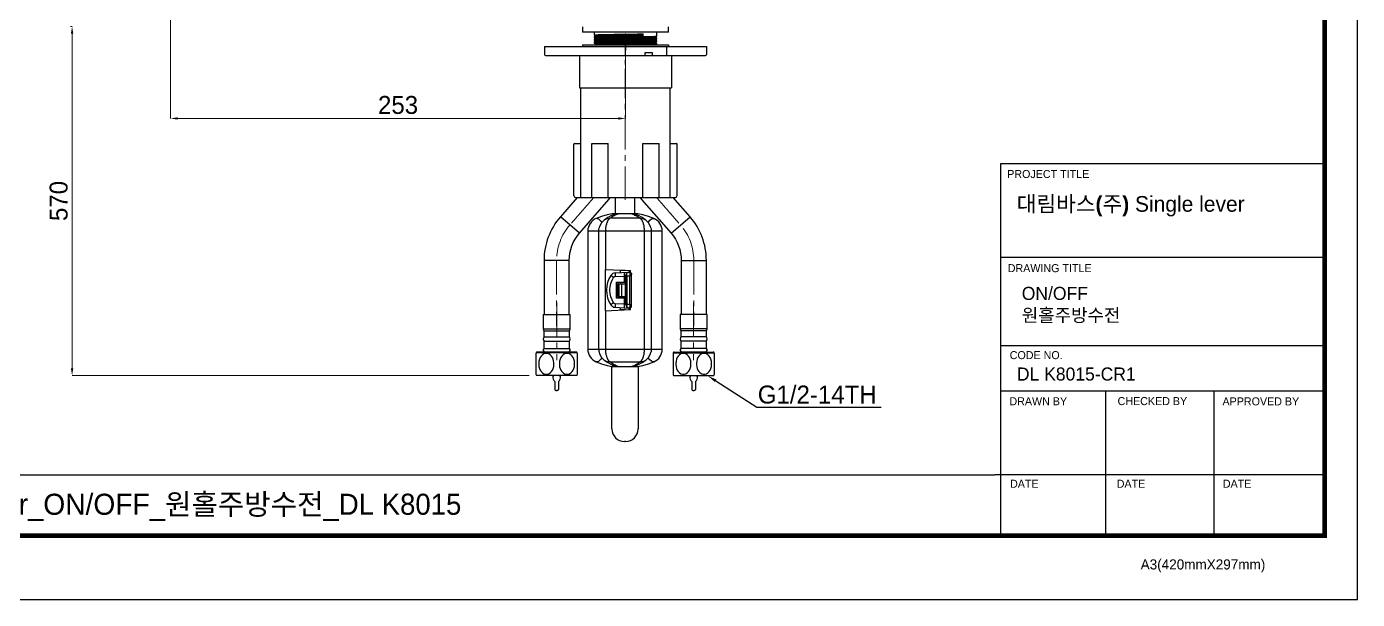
# Model space of a CAD drawing. Extents: x 0 to 1128, y 0 to 827.
# Drawn here: x 388 to 1128, y 0 to 319 of the extents above; entities that cross this region are included whole.
import ezdxf
from ezdxf import colors
from ezdxf.entities.mleader import LeaderData, LeaderLine
from ezdxf.math import Vec2, Vec3

# ---------------------------------------------------------------- set-up
doc = ezdxf.new("R2010")
doc.units = 0
doc.header["$LTSCALE"] = 10
doc.header["$MEASUREMENT"] = 0
doc.header["$PDMODE"] = 3
doc.header["$PDSIZE"] = -10
doc.linetypes.add('CENTER', pattern=[2, 1.25, -0.25, 0.25, -0.25])
doc.linetypes.add('CENTER2', pattern=[28.575, 19.05, -3.175, 3.175, -3.175])
doc.layers.get('0').update_dxf_attribs({"linetype": 'CONTINUOUS'})
doc.layers.get('DEFPOINTS').update_dxf_attribs({"linetype": 'CONTINUOUS'})
for name, color, linetype in [('1', 7, 'CONTINUOUS'), ('DEF_LAYER_ASSEM_MEMBER', 7, 'CONTINUOUS'), ('Layer3', 2, 'CONTINUOUS')]:
    doc.layers.add(name, color=color, linetype=linetype)
doc.layers.add('Cneter', color=1, linetype='CENTER2', lineweight=13)
doc.layers.add('외형선', color=3, linetype='CONTINUOUS', lineweight=35)
doc.styles.add('Daelim Dimension', font='')
doc.styles.get("Standard").update_dxf_attribs({"font": ''})
doc.styles.get('Daelim Dimension').set_extended_font_data('나눔고딕')
doc.styles.get('Standard').set_extended_font_data('GulimChe')
doc.dimstyles.new('DEFAULT', dxfattribs={"dimscale": 2, "dimtxt": 2, "dimasz": 2, "dimexe": 0, "dimexo": 2, "dimgap": 1, "dimtad": 1, "dimdec": 0, "dimzin": 9, "dimdsep": 46, "dimtxsty": 'Daelim Dimension', "dimcen": 0.5, "dimclrd": 5, "dimclre": 5, "dimclrt": 256, "dimadec": 1, "dimazin": 0, "dimtfac": 1, "dimtdec": 0, "dimtix": 1, "dimtmove": 0, "dimatfit": 3, "dimfxl": 1, "dimtolj": 1, "dimtzin": 1, "dimlwd": 9, "dimlwe": 9, "dimarcsym": 0})

# ---------------------------------------------------------------- blocks, each defined once
blk = doc.blocks.new('*D18')
at = {"color": 5, "lineweight": 9, "ltscale": 0.5, "transparency": 16777216}
for p, q in [((468.27, 573.87), (468.27, 267.65)), ((721.29, 314.85), (721.29, 267.65)), ((472.27, 267.65), (717.29, 267.65))]:
    blk.add_line(p, q, dxfattribs=at)
at = {"color": 5, "ltscale": 0.5, "transparency": 16777216}
for points in [[(472.27, 268.32), (472.27, 266.98), (468.27, 267.65)], [(717.29, 268.32), (717.29, 266.98), (721.29, 267.65)]]:
    blk.add_solid(points, dxfattribs=at)
at = {"layer": 'DEFPOINTS', "color": 0, "ltscale": 0.5, "transparency": 16777216}
for p in [(468.27, 577.87), (721.29, 318.85), (721.29, 267.65)]:
    blk.add_point(p, dxfattribs=at)
at = {"color": 7, "ltscale": 0.5, "transparency": 16777216, "insert": (594.78, 275.1), "char_height": 10, "attachment_point": 5, "style": 'Daelim Dimension'}
blk.add_mtext('\\A1;253', dxfattribs=at)
blk = doc.blocks.new('*D14')
at = {"color": 5, "lineweight": 9, "ltscale": 0.5, "transparency": 16777216}
for p, q in [((412.52, 318.85), (413.46, 318.85)), ((413.46, 314.85), (413.46, 128.59)), ((667.76, 124.59), (413.46, 124.59))]:
    blk.add_line(p, q, dxfattribs=at)
at = {"color": 5, "ltscale": 0.5, "transparency": 16777216}
for points in [[(412.79, 314.85), (414.13, 314.85), (413.46, 318.85)], [(412.79, 128.59), (414.13, 128.59), (413.46, 124.59)]]:
    blk.add_solid(points, dxfattribs=at)
at = {"layer": 'DEFPOINTS', "color": 0, "ltscale": 0.5, "transparency": 16777216}
for p in [(416.52, 318.85), (413.46, 124.59), (671.76, 124.59)]:
    blk.add_point(p, dxfattribs=at)
at = {"color": 7, "ltscale": 0.5, "transparency": 16777216, "insert": (406.03, 221.72), "char_height": 10, "attachment_point": 5, "rotation": 90, "style": 'Daelim Dimension'}
blk.add_mtext('\\A1;570', dxfattribs=at)

msp = doc.modelspace()

# ---------------------------------------------------------------- linework, layer by layer
at = {"color": 0}
for p, q in [((676.29, 307.68), (766.29, 307.68)), ((736.29, 304.18), (732.09, 304.18)), ((732.09, 304.18), (732.09, 302.68)), ((736.29, 302.68), (736.29, 304.18)), ((744.29, 302.68), (744.29, 307.68)), ((676.79, 302.68), (765.79, 302.68)), ((702.61, 223.68), (702.61, 253.68)), ((711.7, 223.68), (711.7, 253.68)), ((730.87, 223.68), (730.87, 253.68)), ((739.97, 223.68), (739.97, 253.68))]:
    msp.add_line(p, q, dxfattribs=at)
at = {"color": 5, "ltscale": 40}
for p, q in [((1110.15, 242.36), (929.8, 242.36)), ((1110.15, 190.24), (929.8, 190.24)), ((1110.15, 190.24), (929.8, 190.24)), ((1110.15, 141.2), (929.8, 141.2)), ((1110.15, 141.2), (929.8, 141.2)), ((1110.15, 115.91), (929.8, 115.91)), ((1110.15, 115.91), (929.8, 115.91)), ((988.38, 115.91), (988.38, 35.4)), ((1048.5, 115.91), (1048.5, 35.4)), ((1110.15, 69.4), (926.95, 69.4)), ((1110.15, 69.4), (931.21, 69.4)), ((1110.15, 35.4), (955.59, 35.4))]:
    msp.add_line(p, q, dxfattribs=at)
at = {"color": 5, "ltscale": 0.5}
msp.add_line((929.8, 242.36), (929.8, 34.31), dxfattribs=at)
at = {"ltscale": 0.5}
msp.add_line((713.72, 129.61), (728.32, 129.61), dxfattribs=at)
at = {"color": 7, "linetype": 'Continuous'}
for p, q in [((680.81, 124.19), (681.01, 124.19)), ((682.01, 121.19), (682.01, 116.79)), ((684.01, 121.19), (684.01, 116.79)), ((685.21, 124.19), (685.01, 124.19)), ((757.03, 124.19), (757.23, 124.19)), ((758.23, 121.19), (758.23, 116.79)), ((760.23, 121.19), (760.23, 116.79)), ((761.43, 124.19), (761.23, 124.19)), ((682.61, 116.19), (683.01, 116.19)), ((683.41, 116.19), (683.01, 116.19)), ((758.83, 116.19), (759.23, 116.19)), ((759.63, 116.19), (759.23, 116.19))]:
    msp.add_line(p, q, dxfattribs=at)
at = {"color": 5}
msp.add_line((18.14, 69.28), (926.74, 69.28), dxfattribs=at)
at = {"ltscale": 0.5}
msp.add_lwpolyline([(0, 0), (1128.4, 0), (1128.4, 826.8), (0, 826.8)], close=True, dxfattribs=at)
at = {"color": 5, "linetype": 'ByBlock', "lineweight": 200, "const_width": 2.6}
msp.add_lwpolyline([(18.14, 35.4), (1110.14, 35.4), (1110.14, 807.6), (18.14, 807.6)], close=True, dxfattribs=at)
at = {"color": 7, "linetype": 'Continuous'}
for centre, radius, start, end in [((685.16, 124.19), 4.35, 180, 223.60282), ((681.01, 124.59), 0.4, 270, 0), ((680.86, 124.19), 4.35, 316.39718, 0), ((685.01, 124.59), 0.4, 180, 270), ((761.38, 124.19), 4.35, 180, 223.60282), ((757.23, 124.59), 0.4, 270, 0), ((757.08, 124.19), 4.35, 316.39718, 0), ((761.23, 124.59), 0.4, 180, 270), ((682.61, 116.79), 0.6, 180, 270), ((683.41, 116.79), 0.6, 270, 0), ((758.83, 116.79), 0.6, 180, 270), ((759.63, 116.79), 0.6, 270, 0)]:
    msp.add_arc(centre, radius, start, end, dxfattribs=at)
at = {"layer": '1', "color": 7, "linetype": 'Continuous'}
for p, q in [((697.29, 318.68), (697.29, 315.68)), ((745.29, 315.68), (745.29, 318.68)), ((721.29, 315.68), (697.29, 315.68)), ((703.79, 315.68), (703.79, 314.18)), ((703.79, 312.93), (703.79, 312.68)), ((703.79, 311.43), (703.79, 311.18)), ((704.54, 313.75), (704.54, 313.36)), ((704.54, 312.25), (704.54, 311.86)), ((745.29, 315.68), (721.29, 315.68)), ((730.78, 314.27), (730.78, 313.88)), ((731.2, 313.44), (731.2, 314.7)), ((738.04, 312.61), (738.04, 313)), ((738.04, 311.11), (738.04, 311.5)), ((738.79, 313.43), (738.79, 315.68)), ((738.79, 311.93), (738.79, 312.18)), ((703.79, 309.93), (703.79, 309.68)), ((704.54, 310.75), (704.54, 310.36)), ((704.54, 309.25), (704.54, 308.86)), ((738.04, 309.61), (738.04, 310)), ((738.79, 310.43), (738.79, 310.68)), ((738.79, 308.93), (738.79, 309.18)), ((694.42, 223.68), (685.06, 212.91)), ((695.63, 203.73), (711.99, 222.56)), ((730.25, 222.56), (746.61, 203.73)), ((757.18, 212.91), (747.82, 223.68)), ((695.63, 203.73), (685.06, 212.91)), ((746.61, 203.73), (757.18, 212.91)), ((675.98, 188.64), (675.98, 158.64)), ((689.98, 188.64), (675.98, 188.64)), ((689.98, 158.64), (689.98, 188.64)), ((752.26, 188.64), (752.26, 158.64)), ((752.26, 188.64), (766.26, 188.64)), ((766.26, 158.64), (766.26, 188.64)), ((675.53, 158.64), (675.53, 150.64)), ((675.53, 158.64), (690.53, 158.64)), ((690.53, 150.64), (690.53, 158.64)), ((751.71, 158.64), (751.71, 150.64)), ((766.71, 158.64), (751.71, 158.64)), ((766.71, 150.64), (766.71, 158.64)), ((675.53, 150.64), (690.53, 150.64)), ((675.96, 149.4), (675.96, 146.06)), ((675.96, 149.4), (690.09, 149.4)), ((690.09, 146.06), (690.09, 149.4)), ((766.71, 150.64), (751.71, 150.64)), ((752.15, 149.4), (752.15, 146.06)), ((766.28, 149.4), (752.15, 149.4)), ((766.28, 146.06), (766.28, 149.4)), ((675.96, 146.06), (690.09, 146.06)), ((675.96, 143.68), (675.96, 139.71)), ((675.96, 143.68), (690.09, 143.68)), ((690.09, 139.71), (690.09, 143.68)), ((766.28, 146.06), (752.15, 146.06)), ((752.15, 143.68), (752.15, 139.71)), ((766.28, 143.68), (752.15, 143.68)), ((766.28, 139.71), (766.28, 143.68)), ((694.38, 137.27), (671.63, 137.27)), ((683.01, 137.59), (672.1, 137.59)), ((675.96, 139.71), (690.09, 139.71)), ((676.53, 137.64), (689.53, 137.64)), ((693.91, 137.59), (683.01, 137.59)), ((747.86, 137.27), (770.61, 137.27)), ((748.33, 137.59), (759.23, 137.59)), ((766.28, 139.71), (752.15, 139.71)), ((765.71, 137.64), (752.71, 137.64)), ((759.23, 137.59), (770.14, 137.59)), ((713.72, 94.88), (713.72, 129.61)), ((728.32, 129.61), (728.32, 94.88)), ((683.01, 124.59), (671.76, 124.59)), ((694.26, 124.59), (683.01, 124.59)), ((747.98, 124.59), (759.23, 124.59)), ((759.23, 124.59), (770.48, 124.59)), ((721.32, 87.88), (720.72, 87.88))]:
    msp.add_line(p, q, dxfattribs=at)
at = {"layer": '1'}
for p, q in [((728.21, 214.6), (713.83, 214.6)), ((726.99, 214.6), (715.05, 214.6))]:
    msp.add_line(p, q, dxfattribs=at)
at = {"layer": '1', "color": 7, "linetype": 'Continuous'}
for centre, radius, start, end in [((678.79, 251.43), 44, 319.00001, 320.90273), ((763.45, 251.43), 44, 219.09726, 220.99999), ((712.98, 188.64), 37, 138.99998, 180), ((729.26, 188.64), 37, 0, 41.00002), ((677.52, 150.64), 2, 180, 218.45077), ((688.53, 150.64), 2, 321.54923, 0), ((753.71, 150.64), 2, 180, 218.45077), ((764.72, 150.64), 2, 321.54923, 0), ((677.38, 144.87), 1.85, 139.99401, 220.00599), ((688.67, 144.87), 1.85, 319.99401, 40.00599), ((753.57, 144.87), 1.85, 139.99401, 220.00599), ((764.86, 144.87), 1.85, 319.99401, 40.00599), ((688.03, 131.09), 17.53, 159.36571, 160.68573), ((672.1, 137.09), 0.5, 90, 159.36571), ((676.7, 138.8), 1.17, 129.09309, 261.51508), ((689.35, 138.8), 1.17, 278.48492, 50.90691), ((693.91, 137.09), 0.5, 20.63429, 90), ((677.98, 131.09), 17.53, 19.30964, 20.63429), ((764.26, 131.09), 17.53, 159.36571, 160.68573), ((748.33, 137.09), 0.5, 90, 159.36571), ((752.89, 138.8), 1.17, 129.09309, 261.51508), ((765.54, 138.8), 1.17, 278.48492, 50.90691), ((770.14, 137.09), 0.5, 20.63429, 90), ((754.21, 131.09), 17.53, 19.30964, 20.63429), ((688.03, 131.09), 17.53, 199.44217, 201.76991), ((677.98, 131.09), 17.53, 338.23009, 340.55042), ((764.26, 131.09), 17.53, 199.44217, 201.76991), ((754.21, 131.09), 17.53, 338.23009, 340.55042), ((720.72, 94.88), 7, 180, 270), ((721.32, 94.88), 7, 270, 0)]:
    msp.add_arc(centre, radius, start, end, dxfattribs=at)
at = {"layer": '1', "color": 7, "linetype": 'Continuous', "extrusion": (0, 0, -1)}
for centre, start, end in [((-712.98, 188.64), 0, 41.00002), ((-729.26, 188.64), 138.99998, 180)]:
    msp.add_arc(centre, 23, start, end, dxfattribs=at)
at = {"layer": '1', "color": 7, "linetype": 'Continuous'}
for points, knots in [([(703.79, 314.18), (703.79, 314.22), (704.56, 314.26), (707.62, 314.35), (710.01, 314.39), (715.63, 314.48), (718.91, 314.52), (725.36, 314.61), (728.52, 314.66), (731.2, 314.7)], [0, 0, 0, 0, 0.236184, 0.236184, 0.490789, 0.490789, 0.745395, 0.745395, 1, 1, 1, 1]), ([(731.2, 313.44), (728.62, 313.4), (725.58, 313.36), (719.37, 313.27), (716.23, 313.23), (710.67, 313.15), (708.26, 313.1), (704.9, 313.02), (703.93, 312.98), (703.79, 312.93), (703.79, 312.93), (703.79, 312.93)], [0, 0, 0, 0, 0.245089, 0.245089, 0.490178, 0.490178, 0.735267, 0.735267, 0.980356, 0.980356, 1, 1, 1, 1]), ([(703.79, 312.68), (703.79, 312.69), (703.86, 312.71), (704.5, 312.76), (705.89, 312.81), (710.1, 312.89), (712.9, 312.94), (719.02, 313.03), (722.38, 313.07), (728.66, 313.16), (731.55, 313.2), (736.06, 313.29), (737.67, 313.34), (738.64, 313.4), (738.78, 313.41), (738.78, 313.43)], [0, 0, 0, 0, 0.049526, 0.049526, 0.225793, 0.225793, 0.40206, 0.40206, 0.578326, 0.578326, 0.754593, 0.754593, 0.93086, 0.93086, 1, 1, 1, 1]), ([(738.79, 312.17), (738.79, 312.17), (738.79, 312.17), (738.74, 312.13), (737.86, 312.09), (734.6, 312), (732.26, 311.96), (726.8, 311.88), (723.65, 311.83), (717.42, 311.75), (714.37, 311.7), (709.17, 311.62), (707.01, 311.58), (704.42, 311.5), (703.79, 311.46), (703.79, 311.43)], [0, 0, 0, 0, 0.004068, 0.004068, 0.17366, 0.17366, 0.343252, 0.343252, 0.512845, 0.512845, 0.682437, 0.682437, 0.852029, 0.852029, 1, 1, 1, 1]), ([(703.79, 311.18), (703.79, 311.21), (704.15, 311.24), (705.96, 311.31), (707.92, 311.35), (713, 311.44), (716.11, 311.49), (722.5, 311.57), (725.81, 311.62), (731.68, 311.71), (734.19, 311.75), (737.71, 311.84), (738.71, 311.88), (738.79, 311.93), (738.79, 311.93), (738.79, 311.93)], [0, 0, 0, 0, 0.112199, 0.112199, 0.288343, 0.288343, 0.464487, 0.464487, 0.640631, 0.640631, 0.816775, 0.816775, 0.992919, 0.992919, 1, 1, 1, 1]), ([(730.78, 314.27), (728.19, 314.22), (725.14, 314.18), (718.86, 314.09), (715.73, 314.04), (710.32, 313.96), (708.04, 313.91), (705.24, 313.83), (704.54, 313.79), (704.54, 313.75)], [0, 0, 0, 0, 0.256964, 0.256964, 0.513928, 0.513928, 0.770893, 0.770893, 1, 1, 1, 1]), ([(704.54, 313.36), (704.61, 313.4), (705.37, 313.44), (708.23, 313.52), (710.51, 313.57), (715.92, 313.66), (719.02, 313.7), (725.19, 313.79), (728.22, 313.83), (730.78, 313.88)], [0, 0, 0, 0, 0.228763, 0.228763, 0.485842, 0.485842, 0.742921, 0.742921, 1, 1, 1, 1]), ([(738.03, 312.99), (738, 312.97), (737.8, 312.95), (736.58, 312.89), (734.88, 312.84), (730.29, 312.76), (727.35, 312.71), (721.24, 312.62), (717.99, 312.58), (712.2, 312.49), (709.65, 312.44), (705.94, 312.36), (704.82, 312.31), (704.55, 312.26), (704.54, 312.25), (704.54, 312.25)], [0, 0, 0, 0, 0.079498, 0.079498, 0.258673, 0.258673, 0.437847, 0.437847, 0.617022, 0.617022, 0.796197, 0.796197, 0.975372, 0.975372, 1, 1, 1, 1]), ([(704.54, 311.86), (704.55, 311.87), (704.64, 311.89), (705.32, 311.94), (706.71, 311.99), (710.78, 312.08), (713.48, 312.12), (719.39, 312.21), (722.57, 312.25), (728.54, 312.34), (731.31, 312.38), (735.54, 312.47), (737.04, 312.51), (737.92, 312.57), (738.04, 312.59), (738.04, 312.61)], [0, 0, 0, 0, 0.050017, 0.050017, 0.226727, 0.226727, 0.403436, 0.403436, 0.580145, 0.580145, 0.756855, 0.756855, 0.933564, 0.933564, 1, 1, 1, 1]), ([(738.03, 311.49), (738.02, 311.48), (737.97, 311.48), (737.47, 311.42), (736.17, 311.38), (732.17, 311.29), (729.51, 311.24), (723.55, 311.16), (720.32, 311.11), (714.29, 311.02), (711.45, 310.98), (707.11, 310.89), (705.58, 310.84), (704.66, 310.78), (704.54, 310.77), (704.54, 310.75)], [0, 0, 0, 0, 0.037208, 0.037208, 0.215983, 0.215983, 0.394757, 0.394757, 0.573532, 0.573532, 0.752307, 0.752307, 0.931081, 0.931081, 1, 1, 1, 1]), ([(704.54, 310.36), (704.58, 310.39), (704.98, 310.42), (706.87, 310.49), (708.84, 310.54), (713.78, 310.62), (716.75, 310.67), (722.94, 310.76), (726.07, 310.8), (731.56, 310.89), (733.95, 310.93), (737.16, 311.02), (738.03, 311.06), (738.04, 311.11)], [0, 0, 0, 0, 0.116526, 0.116526, 0.293362, 0.293362, 0.470199, 0.470199, 0.647035, 0.647035, 0.823872, 0.823872, 1, 1, 1, 1]), ([(738.78, 310.68), (738.78, 310.67), (738.74, 310.66), (738.26, 310.6), (737.04, 310.56), (733.22, 310.48), (730.65, 310.43), (724.85, 310.35), (721.64, 310.31), (715.52, 310.22), (712.6, 310.18), (707.75, 310.09), (705.91, 310.05), (704.15, 309.98), (703.79, 309.95), (703.79, 309.92)], [0, 0, 0, 0, 0.039621, 0.039621, 0.209323, 0.209323, 0.379025, 0.379025, 0.548727, 0.548727, 0.718429, 0.718429, 0.888131, 0.888131, 1, 1, 1, 1]), ([(703.79, 309.68), (703.79, 309.72), (704.68, 309.77), (708.02, 309.86), (710.46, 309.9), (716.22, 309.99), (719.53, 310.03), (725.93, 310.12), (729.07, 310.17), (734.29, 310.25), (736.33, 310.3), (738.35, 310.37), (738.78, 310.4), (738.78, 310.43)], [0, 0, 0, 0, 0.174032, 0.174032, 0.350183, 0.350183, 0.526333, 0.526333, 0.702484, 0.702484, 0.878634, 0.878634, 1, 1, 1, 1]), ([(738.03, 309.99), (737.96, 309.95), (737.07, 309.91), (733.88, 309.82), (731.48, 309.78), (725.86, 309.69), (722.69, 309.64), (716.49, 309.56), (713.46, 309.51), (708.56, 309.42), (706.64, 309.38), (704.88, 309.3), (704.53, 309.28), (704.54, 309.25)], [0, 0, 0, 0, 0.169838, 0.169838, 0.34886, 0.34886, 0.527882, 0.527882, 0.706904, 0.706904, 0.885926, 0.885926, 1, 1, 1, 1]), ([(704.54, 308.86), (704.55, 308.87), (704.55, 308.87), (704.67, 308.91), (705.65, 308.95), (709.07, 309.04), (711.52, 309.09), (717.12, 309.18), (720.26, 309.22), (726.42, 309.31), (729.36, 309.35), (734.15, 309.44), (736.02, 309.48), (737.71, 309.55), (738.03, 309.58), (738.04, 309.61)], [0, 0, 0, 0, 0.003559, 0.003559, 0.180766, 0.180766, 0.357974, 0.357974, 0.535181, 0.535181, 0.712388, 0.712388, 0.889595, 0.889595, 1, 1, 1, 1]), ([(738.79, 309.17), (738.79, 309.16), (738.62, 309.14), (737.56, 309.08), (736, 309.03), (731.67, 308.95), (728.91, 308.91), (722.91, 308.82), (719.67, 308.78), (715.29, 308.72), (713.95, 308.7), (712.69, 308.68)], [0, 0, 0, 0, 0.11462, 0.11462, 0.37008, 0.37008, 0.62554, 0.62554, 0.880999, 0.880999, 1, 1, 1, 1]), ([(729.81, 308.68), (731.45, 308.7), (732.94, 308.73), (736.41, 308.8), (737.89, 308.84), (738.68, 308.9), (738.78, 308.92), (738.78, 308.93)], [0, 0, 0, 0, 0.304283, 0.304283, 0.826723, 0.826723, 1, 1, 1, 1]), ([(671.51, 136.93), (671.51, 136.93), (671.51, 136.15), (671.51, 133.92), (671.51, 132.5), (671.51, 129.69), (671.51, 128.28), (671.51, 126.04), (671.51, 125.26), (671.51, 125.26)], [0, 0, 0, 0, 0.249926, 0.249926, 0.499951, 0.499951, 0.749975, 0.749975, 1, 1, 1, 1]), ([(673.45, 128.53), (672.98, 129.83), (672.89, 131.28), (673.45, 134.02), (674.1, 135.29), (676.1, 136.93), (677.44, 137.15), (679.71, 136.12), (680.59, 134.97), (681.52, 132.38), (681.62, 130.9), (681.07, 128.17), (680.41, 126.89), (678.42, 125.26), (677.07, 125.03), (674.79, 126.07), (673.92, 127.22), (673.45, 128.53)], [0, 0, 0, 0, 0.125, 0.125, 0.25, 0.25, 0.375, 0.375, 0.5, 0.5, 0.625, 0.625, 0.75, 0.75, 0.875, 0.875, 1, 1, 1, 1]), ([(692.56, 128.53), (692.09, 127.22), (691.23, 126.09), (688.98, 125.04), (687.64, 125.24), (685.62, 126.86), (684.96, 128.14), (684.39, 130.87), (684.48, 132.35), (685.4, 134.93), (686.27, 136.08), (688.51, 137.14), (689.88, 136.94), (691.88, 135.33), (692.55, 134.05), (693.12, 131.29), (693.03, 129.83), (692.56, 128.53)], [0, 0, 0, 0, 0.125, 0.125, 0.25, 0.25, 0.375, 0.375, 0.5, 0.5, 0.625, 0.625, 0.75, 0.75, 0.875, 0.875, 1, 1, 1, 1]), ([(694.51, 125.26), (694.51, 125.26), (694.51, 126.04), (694.51, 128.26), (694.51, 129.68), (694.51, 132.49), (694.51, 133.9), (694.51, 136.12), (694.51, 136.92), (694.51, 136.93), (694.51, 136.93), (694.51, 136.93)], [0, 0, 0, 0, 0.24996, 0.24996, 0.499921, 0.499921, 0.749881, 0.749881, 0.999842, 0.999842, 1, 1, 1, 1]), ([(747.73, 136.93), (747.73, 136.93), (747.73, 136.15), (747.73, 133.92), (747.73, 132.5), (747.73, 129.69), (747.73, 128.28), (747.73, 126.04), (747.73, 125.26), (747.73, 125.26)], [0, 0, 0, 0, 0.249926, 0.249926, 0.499951, 0.499951, 0.749975, 0.749975, 1, 1, 1, 1]), ([(749.68, 128.53), (749.21, 129.83), (749.12, 131.28), (749.68, 134.02), (750.33, 135.29), (752.33, 136.93), (753.67, 137.15), (755.94, 136.12), (756.82, 134.97), (757.75, 132.38), (757.85, 130.9), (757.3, 128.17), (756.63, 126.89), (754.64, 125.26), (753.3, 125.03), (751.02, 126.07), (750.15, 127.22), (749.68, 128.53)], [0, 0, 0, 0, 0.125, 0.125, 0.25, 0.25, 0.375, 0.375, 0.5, 0.5, 0.625, 0.625, 0.75, 0.75, 0.875, 0.875, 1, 1, 1, 1]), ([(768.79, 128.53), (768.32, 127.22), (767.46, 126.09), (765.21, 125.04), (763.87, 125.24), (761.85, 126.86), (761.19, 128.14), (760.62, 130.87), (760.71, 132.35), (761.63, 134.93), (762.5, 136.08), (764.74, 137.14), (766.11, 136.94), (768.11, 135.33), (768.78, 134.05), (769.35, 131.29), (769.26, 129.83), (768.79, 128.53)], [0, 0, 0, 0, 0.125, 0.125, 0.25, 0.25, 0.375, 0.375, 0.5, 0.5, 0.625, 0.625, 0.75, 0.75, 0.875, 0.875, 1, 1, 1, 1]), ([(770.73, 125.26), (770.73, 125.26), (770.73, 126.04), (770.73, 128.26), (770.73, 129.68), (770.73, 132.49), (770.73, 133.9), (770.73, 136.12), (770.73, 136.92), (770.73, 136.93), (770.73, 136.93), (770.73, 136.93)], [0, 0, 0, 0, 0.24996, 0.24996, 0.499921, 0.499921, 0.749881, 0.749881, 0.999842, 0.999842, 1, 1, 1, 1])]:
    msp.add_open_spline(points, degree=3, knots=knots, dxfattribs=at)
for points, degree in [([(703.79, 314.18), (704.16, 313.96), (704.54, 313.75)], 2), ([(704.55, 313.37), (704.17, 313.15), (703.79, 312.93)], 2), ([(703.79, 312.68), (704.16, 312.46), (704.54, 312.25)], 2), ([(704.55, 311.87), (704.17, 311.65), (703.79, 311.43)], 2), ([(703.79, 311.18), (704.16, 310.96), (704.54, 310.75)], 2), ([(730.78, 314.27), (731.2, 314.7)], 1), ([(731.2, 313.44), (730.78, 313.88)], 1), ([(738.03, 312.99), (738.41, 313.21), (738.79, 313.43)], 2), ([(738.03, 311.49), (738.41, 311.71), (738.79, 311.93)], 2), ([(738.79, 312.18), (738.41, 312.39), (738.04, 312.61)], 2), ([(738.79, 310.68), (738.41, 310.89), (738.04, 311.11)], 2), ([(704.55, 310.37), (704.17, 310.15), (703.79, 309.93)], 2), ([(703.79, 309.68), (704.16, 309.46), (704.54, 309.25)], 2), ([(704.55, 308.87), (704.39, 308.77), (704.22, 308.68)], 2), ([(738.03, 309.99), (738.41, 310.21), (738.79, 310.43)], 2), ([(738.79, 309.18), (738.41, 309.39), (738.04, 309.61)], 2), ([(738.35, 308.68), (738.57, 308.8), (738.79, 308.93)], 2)]:
    msp.add_open_spline(points, degree=degree, dxfattribs=at)
at = {"layer": '1', "color": 7, "linetype": 'Continuous', "lineweight": -3}
for points in [[(715.79, 214.6), (715.79, 223.68)], [(726.45, 214.6), (726.45, 223.68)]]:
    msp.add_open_spline(points, degree=1, dxfattribs=at)
at = {"layer": 'Cneter', "color": 1, "lineweight": 5, "ltscale": 0.1}
for centre, start, end in [((712.98, 188.64), 138.99998, 180), ((729.26, 188.64), 0, 41.00002)]:
    msp.add_arc(centre, 30, start, end, dxfattribs=at)
for points, knots in [([(721.02, 222.38), (721.02, 227.38), (721.02, 289.86)], [0, 0, 0.074101, 1, 1]), ([(683.03, 165.14), (683.03, 160.14), (683.03, 133.21)], [0, 0, 0.156596, 1, 1]), ([(759.21, 165.14), (759.21, 160.14), (759.21, 133.21)], [0, 0, 0.156596, 1, 1])]:
    msp.add_open_spline(points, degree=1, knots=knots, dxfattribs=at)
for points in [[(703.69, 223.68), (690.33, 208.31)], [(738.55, 223.68), (751.91, 208.31)], [(682.98, 188.65), (682.98, 152.14)], [(759.26, 188.64), (759.26, 152.14)]]:
    msp.add_open_spline(points, degree=1, dxfattribs=at)
at = {"layer": 'DEF_LAYER_ASSEM_MEMBER', "color": 7, "linetype": 'Continuous', "lineweight": -3}
for p, q in [((708.02, 213.14), (705.03, 212.03)), ((709.34, 211.02), (707.91, 209.57)), ((711.43, 212.46), (709.34, 211.02)), ((713.58, 213.59), (711.43, 212.46)), ((715.64, 214.39), (713.58, 213.59)), ((716, 214.48), (715.64, 214.39)), ((728.46, 213.59), (726.39, 214.39)), ((726.78, 214.24), (727.3, 214.45)), ((730.96, 214.02), (728.21, 214.6)), ((730.6, 212.46), (728.46, 213.59)), ((732.69, 211.02), (730.6, 212.46)), ((734.13, 209.56), (732.69, 211.02)), ((700.34, 205.01), (700.34, 139.21)), ((706.39, 139.21), (706.39, 205.01)), ((735.64, 205.01), (735.64, 139.21)), ((741.69, 139.21), (741.69, 205.01)), ((710.06, 183.68), (724.02, 182.95)), ((710.06, 183.68), (710.06, 160.54)), ((715.51, 181.68), (722.91, 182.06)), ((718.52, 181.83), (718.52, 183.24)), ((721.02, 183.11), (718.52, 182.98)), ((723.14, 182.02), (722.91, 182.06)), ((723.34, 181.86), (723.14, 182.02)), ((723.52, 181.61), (723.34, 181.86)), ((723.52, 181.56), (723.52, 182.98)), ((723.67, 181.62), (723.52, 181.61)), ((723.79, 181.62), (723.67, 181.62)), ((724.02, 181.56), (724.02, 182.95)), ((724.02, 181.89), (724.15, 181.84)), ((724.71, 180.98), (724.72, 180.83)), ((724.72, 163.39), (724.72, 180.83)), ((716.3, 176.51), (721.3, 176.51)), ((716.3, 167.71), (716.3, 176.51)), ((716.8, 175.61), (721.02, 175.61)), ((716.8, 168.61), (716.8, 175.61)), ((717.3, 175.61), (717.3, 176.51)), ((718.52, 176.51), (718.52, 175.61)), ((721.02, 176.51), (721.02, 167.71)), ((721.3, 167.71), (721.3, 176.51)), ((721.3, 167.71), (716.3, 167.71)), ((716.8, 168.61), (721.02, 168.61)), ((717.3, 167.71), (717.3, 168.61)), ((718.52, 168.61), (718.52, 167.71)), ((724.71, 163.24), (724.72, 163.39)), ((710.06, 160.54), (724.02, 161.27)), ((715.51, 162.55), (722.91, 162.16)), ((718.52, 160.98), (718.52, 162.39)), ((721.02, 161.11), (718.52, 161.24)), ((722.91, 162.16), (723.14, 162.2)), ((723.52, 161.24), (723.52, 162.66)), ((723.52, 162.61), (723.68, 162.6)), ((723.9, 162.62), (724.02, 162.66)), ((724.02, 161.27), (724.02, 162.66)), ((724.02, 162.33), (724.15, 162.38)), ((707.9, 134.66), (709.34, 133.2)), ((732.69, 133.2), (734.13, 134.65)), ((709.34, 133.2), (711.43, 131.76)), ((711.07, 130.2), (713.83, 129.62)), ((711.43, 131.76), (713.58, 130.63)), ((713.58, 130.63), (715.64, 129.83)), ((714.3, 129.65), (713.96, 129.61)), ((713.96, 129.61), (728.07, 129.61)), ((714.73, 129.78), (714.3, 129.65)), ((715.25, 129.98), (714.73, 129.78)), ((726.39, 129.83), (728.46, 130.63)), ((727.73, 129.65), (728.07, 129.61)), ((728.07, 129.61), (728.21, 129.62)), ((728.46, 130.63), (730.6, 131.76)), ((730.6, 131.76), (732.69, 133.2))]:
    msp.add_line(p, q, dxfattribs=at)
at = {"layer": 'DEF_LAYER_ASSEM_MEMBER', "color": 9, "linetype": 'Continuous', "lineweight": -3}
for p, q in [((705.34, 212.09), (705.59, 212.06)), ((709.34, 211.02), (709.68, 211.26)), ((729.44, 212.09), (712.59, 212.09)), ((716.68, 214.42), (717.22, 214.61)), ((725.96, 214.17), (726.53, 213.91)), ((726.53, 213.91), (727.51, 213.39)), ((730.28, 212.03), (731.37, 211.75)), ((741.69, 205.01), (700.34, 205.01)), ((710.15, 205.01), (710.15, 183.68)), ((731.89, 139.21), (731.89, 205.01)), ((715.5, 179.68), (720.73, 179.95)), ((720.73, 176.51), (720.73, 179.95)), ((722.08, 180.02), (721.5, 180.02)), ((721.5, 164.2), (721.5, 180.02)), ((722.08, 180.02), (722.07, 180.1)), ((722.08, 180.02), (723.72, 180.1)), ((722.08, 180.02), (722.08, 164.2)), ((723.68, 181.62), (723.69, 180.94)), ((723.69, 180.94), (723.72, 180.1)), ((724.72, 180.1), (723.72, 180.1)), ((723.72, 164.12), (723.72, 180.1)), ((717.3, 175.61), (717.3, 168.61)), ((717.69, 168.61), (717.69, 175.61)), ((719.1, 175.61), (719.1, 168.61)), ((720.73, 164.27), (715.5, 164.54)), ((720.73, 164.27), (720.73, 167.71)), ((721.5, 164.2), (722.08, 164.2)), ((722.07, 164.12), (722.08, 164.2)), ((723.72, 164.12), (722.08, 164.2)), ((723.72, 164.12), (723.68, 162.67)), ((723.72, 164.12), (724.72, 164.12)), ((710.15, 160.54), (710.15, 139.21)), ((723.68, 162.67), (723.68, 162.6)), ((700.34, 139.21), (741.69, 139.21)), ((711.75, 132.19), (710.66, 132.47)), ((712.59, 132.13), (729.44, 132.13)), ((732.69, 133.2), (732.35, 132.96))]:
    msp.add_line(p, q, dxfattribs=at)
for points in [[(705.03, 212.03), (705.16, 212.07), (705.34, 212.09)], [(705.59, 212.06), (705.88, 211.96), (706.23, 211.77), (706.63, 211.47)], [(706.63, 211.47), (707.09, 211.03), (707.6, 210.45), (708.15, 209.71)], [(709.68, 211.26), (710.66, 211.75), (711.75, 212.03)], [(710.53, 208.34), (710.43, 207.87), (710.34, 207.39), (710.26, 206.84), (710.2, 206.28), (710.16, 205.65), (710.15, 205.01)], [(712.59, 212.09), (712.49, 212.01), (712.39, 211.92), (712.28, 211.82), (712.18, 211.71), (712.07, 211.59), (711.96, 211.46), (711.85, 211.32), (711.73, 211.16), (711.61, 210.99), (711.5, 210.8), (711.37, 210.58), (711.25, 210.35), (711.13, 210.08), (711.01, 209.81), (710.88, 209.48), (710.76, 209.14), (710.64, 208.75), (710.53, 208.34)], [(711.75, 212.03), (712.03, 212.06), (712.31, 212.08), (712.59, 212.09)], [(712.59, 212.09), (713.27, 212.59), (713.9, 213.01)], [(713.9, 213.01), (714.49, 213.37), (715.06, 213.69), (715.61, 213.96)], [(715.61, 213.96), (716.14, 214.2), (716.68, 214.42)], [(724.81, 214.61), (725.38, 214.41), (725.96, 214.17)], [(727.51, 213.39), (728.48, 212.78), (729.44, 212.09)], [(729.44, 212.09), (729.73, 212.08), (730.01, 212.06), (730.28, 212.03)], [(731.27, 209.14), (731.15, 209.48), (731.03, 209.8), (730.91, 210.08), (730.78, 210.34), (730.66, 210.57), (730.54, 210.79), (730.42, 210.98), (730.31, 211.16), (730.19, 211.31), (730.08, 211.46), (729.97, 211.59), (729.86, 211.71), (729.76, 211.81), (729.65, 211.91), (729.55, 212), (729.44, 212.09)], [(731.89, 205.01), (731.87, 205.65), (731.83, 206.28), (731.77, 206.84), (731.69, 207.39), (731.6, 207.87), (731.5, 208.34), (731.39, 208.75), (731.27, 209.14)], [(731.37, 211.75), (732.35, 211.26), (732.69, 211.02)], [(733.88, 209.71), (734.88, 210.97), (735.73, 211.72), (736.41, 212.05), (736.94, 212.05), (737.01, 212.03)], [(714.71, 164.99), (713.8, 166.64), (713.13, 168.4), (712.72, 170.24), (712.59, 172.12), (712.73, 173.99), (713.14, 175.83), (713.8, 177.58), (714.71, 179.23)], [(714.71, 179.23), (713.94, 179.75), (713.36, 180.16), (713.15, 180.32)], [(714.71, 179.23), (714.92, 179.46), (715.2, 179.61), (715.5, 179.68)], [(715.51, 181.68), (715.46, 181.41), (715.46, 180.68), (715.5, 179.68)], [(720.73, 179.95), (720.7, 180.95), (720.7, 181.68), (720.74, 181.95)], [(720.73, 179.95), (721.03, 180), (721.3, 180.04), (721.5, 180.07)], [(721.5, 180.07), (721.65, 181.02), (722.06, 181.76), (722.54, 182.04)], [(722.07, 180.1), (721.86, 180.1), (721.66, 180.09), (721.5, 180.07)], [(714.71, 164.99), (713.94, 164.47), (713.36, 164.06), (713.15, 163.9)], [(715.5, 164.54), (715.2, 164.61), (714.92, 164.76), (714.71, 164.99)], [(715.5, 164.54), (715.46, 163.54), (715.46, 162.82), (715.51, 162.55)], [(720.74, 162.27), (720.7, 162.54), (720.7, 163.27), (720.73, 164.27)], [(721.5, 164.15), (721.3, 164.18), (721.03, 164.22), (720.73, 164.27)], [(721.5, 164.15), (721.66, 164.13), (721.86, 164.12), (722.07, 164.12)], [(721.5, 164.15), (721.65, 163.2), (722.06, 162.46), (722.54, 162.18)], [(708.15, 134.52), (707.6, 133.77), (707.09, 133.19), (706.63, 132.76)], [(710.15, 139.21), (710.16, 138.57), (710.2, 137.94), (710.26, 137.38), (710.34, 136.83), (710.43, 136.35), (710.53, 135.88), (710.64, 135.47), (710.76, 135.08)], [(710.76, 135.08), (710.88, 134.74), (711.01, 134.42), (711.13, 134.14), (711.25, 133.87), (711.37, 133.64), (711.5, 133.42), (711.61, 133.23), (711.73, 133.06), (711.85, 132.9), (711.96, 132.76), (712.07, 132.63), (712.18, 132.51), (712.28, 132.4), (712.39, 132.31), (712.49, 132.22), (712.59, 132.13)], [(729.44, 132.13), (729.55, 132.22), (729.65, 132.31), (729.76, 132.41), (729.86, 132.51), (729.97, 132.64), (730.08, 132.76), (730.19, 132.91), (730.31, 133.07), (730.42, 133.24), (730.54, 133.43), (730.66, 133.65), (730.78, 133.88), (730.91, 134.14), (731.03, 134.42), (731.15, 134.74), (731.27, 135.08), (731.39, 135.47), (731.5, 135.88), (731.6, 136.35)], [(731.6, 136.35), (731.69, 136.83), (731.77, 137.38), (731.83, 137.94), (731.87, 138.57), (731.89, 139.21)], [(737.01, 132.19), (736.94, 132.17), (736.41, 132.17), (735.73, 132.5), (734.87, 133.26), (733.88, 134.52)], [(705.34, 132.13), (705.16, 132.15), (705.03, 132.19)], [(706.63, 132.76), (706.23, 132.45), (705.88, 132.26), (705.59, 132.16), (705.34, 132.13)], [(710.66, 132.47), (709.68, 132.96), (709.34, 133.2)], [(712.59, 132.13), (712.31, 132.14), (712.03, 132.16), (711.75, 132.19)], [(714.49, 130.85), (713.9, 131.21), (713.27, 131.63), (712.59, 132.13)], [(715.61, 130.26), (715.06, 130.53), (714.49, 130.85)], [(717.22, 129.61), (716.68, 129.8), (716.14, 130.02), (715.61, 130.26)], [(727.16, 130.63), (725.99, 130.06), (724.81, 129.61)], [(729.44, 132.13), (728.31, 131.32), (727.16, 130.63)], [(730.28, 132.19), (730.01, 132.16), (729.73, 132.14), (729.44, 132.13)], [(732.35, 132.96), (731.37, 132.47), (730.28, 132.19)]]:
    msp.add_lwpolyline(points, dxfattribs=at)
at = {"layer": 'DEF_LAYER_ASSEM_MEMBER', "color": 7, "linetype": 'Continuous', "lineweight": -3}
for points in [[(707.91, 209.57), (706.83, 207.56), (706.58, 206.72)], [(713.83, 214.6), (711.07, 214.02), (708.02, 213.14)], [(715.25, 214.24), (714.73, 214.45), (714.3, 214.57)], [(714.77, 214.36), (714.91, 214.46), (715.34, 214.57), (715.63, 214.61)], [(724.81, 214.61), (725.86, 214.52), (726.39, 214.39)], [(737, 212.03), (734.02, 213.14), (730.96, 214.02)], [(735.45, 206.72), (735.21, 207.55), (734.13, 209.56)], [(706.39, 205.01), (706.47, 206.11), (706.58, 206.72)], [(735.45, 206.72), (735.57, 206.09), (735.64, 205.01)], [(722.07, 180.1), (722.12, 181.06), (722.3, 181.78), (722.54, 182.04)], [(724.02, 181.56), (723.9, 181.6), (723.79, 181.62)], [(724.15, 181.84), (724.28, 181.77), (724.39, 181.67)], [(724.39, 181.67), (724.49, 181.57), (724.57, 181.44), (724.64, 181.29), (724.69, 181.14), (724.71, 180.98)], [(722.07, 164.12), (722.12, 163.16), (722.3, 162.45), (722.54, 162.18)], [(724.39, 162.55), (724.49, 162.66), (724.57, 162.78), (724.64, 162.93), (724.69, 163.08), (724.71, 163.24)], [(723.14, 162.2), (723.34, 162.36), (723.52, 162.61)], [(723.68, 162.6), (723.79, 162.6), (723.9, 162.62)], [(724.15, 162.38), (724.28, 162.46), (724.39, 162.55)], [(706.39, 139.21), (706.46, 138.16), (706.58, 137.5)], [(706.58, 137.5), (706.83, 136.67), (707.9, 134.66)], [(734.13, 134.65), (735.21, 136.67), (735.45, 137.5)], [(735.64, 139.21), (735.52, 137.86), (735.45, 137.5)], [(705.03, 132.19), (708.02, 131.08), (711.07, 130.2)], [(716.46, 129.63), (716, 129.74), (715.64, 129.83)], [(724.81, 129.61), (725.86, 129.7), (726.39, 129.83)], [(726.78, 129.98), (727.3, 129.78), (727.73, 129.65)], [(728.21, 129.62), (730.96, 130.2), (734.02, 131.08), (737, 132.19)]]:
    msp.add_lwpolyline(points, dxfattribs=at)
for centre, radius, start, end in [((707.94, 205.01), 7.6, 112.61836, 180), ((734.09, 205.01), 7.6, 0, 67.02144), ((725.7, 172.11), 15, 146.80907, 213.19093), ((715.66, 178.68), 3, 92.99999, 146.80906), ((715.66, 165.54), 3, 213.19094, 267), ((707.94, 139.21), 7.6, 180, 247.38164), ((734.09, 139.21), 7.6, 292.97857, 0)]:
    msp.add_arc(centre, radius, start, end, dxfattribs=at)
at = {"layer": 'Layer3', "color": 1, "linetype": 'CENTER'}
for p, q in [((721.29, 309.82), (721.29, 305.43)), ((721.29, 282.69), (721.29, 309.71)), ((721.29, 282.69), (721.29, 309.71))]:
    msp.add_line(p, q, dxfattribs=at)
at = {"layer": '외형선', "color": 0, "linetype": 'ByBlock', "lineweight": -2, "ltscale": 6}
for p, q in [((676.29, 307.68), (676.29, 303.18)), ((697.29, 308.68), (697.29, 307.68)), ((697.29, 308.68), (745.29, 308.68)), ((745.29, 308.68), (745.29, 307.68)), ((766.29, 307.68), (766.29, 303.18)), ((695.79, 302.68), (695.79, 284.68)), ((746.79, 302.68), (746.79, 284.68)), ((695.79, 284.68), (746.79, 284.68)), ((696.54, 223.68), (696.54, 284.38)), ((696.84, 284.68), (698.94, 284.68)), ((702.04, 284.68), (740.54, 284.68)), ((743.64, 284.68), (745.74, 284.68)), ((746.04, 284.38), (746.04, 223.68)), ((692.54, 224.68), (692.54, 253.38)), ((692.84, 253.68), (696.54, 253.68)), ((702.61, 253.68), (711.7, 253.68)), ((730.87, 253.68), (739.97, 253.68)), ((746.04, 253.68), (749.74, 253.68)), ((750.04, 224.68), (750.04, 253.38)), ((693.54, 223.68), (749.04, 223.68))]:
    msp.add_line(p, q, dxfattribs=at)
for centre, radius, start, end in [((676.79, 303.18), 0.5, 180, 270), ((765.79, 303.18), 0.5, 270, 0), ((696.84, 284.38), 0.3, 90, 180), ((745.74, 284.38), 0.3, 0, 90), ((692.84, 253.38), 0.3, 90, 180), ((696.24, 253.98), 0.3, 270, 0), ((746.34, 253.98), 0.3, 180, 270), ((749.74, 253.38), 0.3, 0, 90), ((693.54, 224.68), 1, 180, 270), ((749.04, 224.68), 1, 270, 0)]:
    msp.add_arc(centre, radius, start, end, dxfattribs=at)

# ---------------------------------------------------------------- texts
at = {"color": 5, "ltscale": 40, "style": 'Daelim Dimension'}
for s, height, p in [('PROJECT TITLE', 4.453, (933.62, 234.51)), ('DRAWING TITLE', 4.453, (933.91, 182.11)), ('CODE NO.', 4.453, (935.02, 133.71)), ('DRAWN BY', 4.453, (934.85, 108.04)), ('CHECKED BY', 4.453, (995.01, 108.12)), ('APPROVED BY', 4.453, (1053.36, 107.97)), ('DATE', 4.453, (935.2, 62.14)), ('DATE', 4.453, (994.54, 62.14)), ('DATE', 4.453, (1053.57, 62.14)), ('A3(420mmX297mm)', 5.6201, (1007.85, 16.66))]:
    msp.add_text(s, height=height, dxfattribs=at).set_placement(p)
at = {"attachment_point": 1, "style": 'Daelim Dimension'}
for s, insert, char_height, width in [('{\\fPretendard Variable SemiBold|b0|i0|c129|p2;\\C7;대림바스(주)} Single lever', (938.92, 224.46), 8.7291, 140.2959), (' ON/OFF \\P 원홀주방수전 ', (939, 173.94), 7.287, 122.6352), ('DL K8015-CR1', (939, 129.06), 7.2871, 122.6352)]:
    msp.add_mtext(s, dxfattribs=dict(at, insert=insert, char_height=char_height, width=width))
at = {"color": 2, "insert": (220.72, 58.8), "char_height": 11.71149, "width": 518.4179, "attachment_point": 1, "style": 'Daelim Dimension'}
msp.add_mtext('{\\fPretendard Variable SemiBold|b0|i0|c129|p2;대림바스(주)\\fHYwulM|b0|i0|c129|p18; Single lever_}ON/OFF{\\fHYwulM|b0|i0|c129|p18;_}원홀주방수전{\\fHYwulM|b0|i0|c129|p18;_DL K8015}', dxfattribs=at)

# ---------------------------------------------------------------- dimensions: what is measured, and where the dimension line sits
at = {"color": 5, "ltscale": 0.5}
dim = msp.add_linear_dim(base=(721.29, 267.65), p1=(468.27, 577.87), p2=(721.29, 318.85), dimstyle='DEFAULT', override={"dimtxt": 5, "dimclrd": 5, "dimclre": 5, "dimclrt": 7}, dxfattribs=at)
dim.commit()
dim.dimension.update_dxf_attribs({"geometry": '*D18', "text_midpoint": (594.78, 275.1)})
dim = msp.add_linear_dim(base=(413.46, 124.59), p1=(416.52, 318.85), p2=(671.76, 124.59), angle=90, text='570', dimstyle='DEFAULT', override={"dimtxt": 5, "dimclrd": 5, "dimclre": 5, "dimclrt": 7}, dxfattribs=at)
dim.commit()
dim.dimension.update_dxf_attribs({"geometry": '*D14', "text_midpoint": (406.03, 221.72)})

# ---------------------------------------------------------------- leaders
at = {"ltscale": 0.5}
ml = msp.add_multileader_mtext('Standard', dxfattribs=at)
ml.set_content('{\\f나눔고딕|b0|i0|c129|p50;G1/2-14TH}', color=256)
ml.set_leader_properties(color=5)
ml.build(insert=Vec2(0, 0))
ml.multileader.update_dxf_attribs({"text_left_attachment_type": 6, "text_right_attachment_type": 6, "dogleg_length": 0.36, "arrow_head_size": 5})
ctx = ml.context
ctx.base_point, ctx.char_height, ctx.arrow_head_size, ctx.landing_gap_size, ctx.plane_origin = Vec3(794.78, 107), 10, 5, 0.09, Vec3(767.25, 124.33)
ctx.left_attachment, ctx.right_attachment = 6, 6
notes = []
notes.append((ctx, [(0, (1, 1, 0), (794.42, 107), (1, 0), 0.36, [(0, [(767.25, 124.33)], 0, [])])]))
ctx.mtext.insert, ctx.mtext.flow_direction = Vec3(794.87, 119), 5
for ctx, leaders in notes:
    for number, flags, end, landing, length, lines in leaders:
        leader = LeaderData()
        leader.index, (leader.has_last_leader_line, leader.has_dogleg_vector, leader.attachment_direction) = number, flags
        leader.last_leader_point, leader.dogleg_vector, leader.dogleg_length = Vec3(end), Vec3(landing), length
        for number, points, colour, breaks in lines:
            line = LeaderLine()
            line.index, line.vertices, line.color, line.breaks = number, Vec3.list(points), colors.encode_raw_color(colour), breaks
            leader.lines.append(line)
        ctx.leaders.append(leader)

doc.saveas('drawing.dxf')
